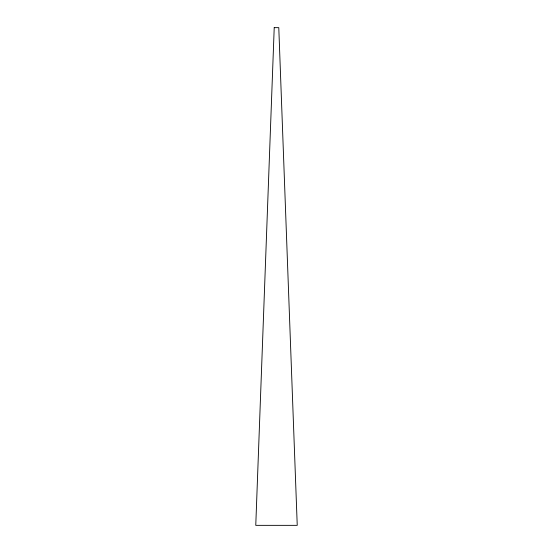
<?xml version="1.0" encoding="UTF-8"?>
<svg xmlns="http://www.w3.org/2000/svg" width="553" height="553" viewBox="0 0 553 553"><rect width="100%" height="100%" fill="white"/><g stroke="black" fill="none" stroke-linecap="round" stroke-linejoin="round"><path stroke-width="0.83" d="M274.219 27.65L255.763 525.35L297.238 525.35L278.781 27.65L274.219 27.65"/></g></svg>
